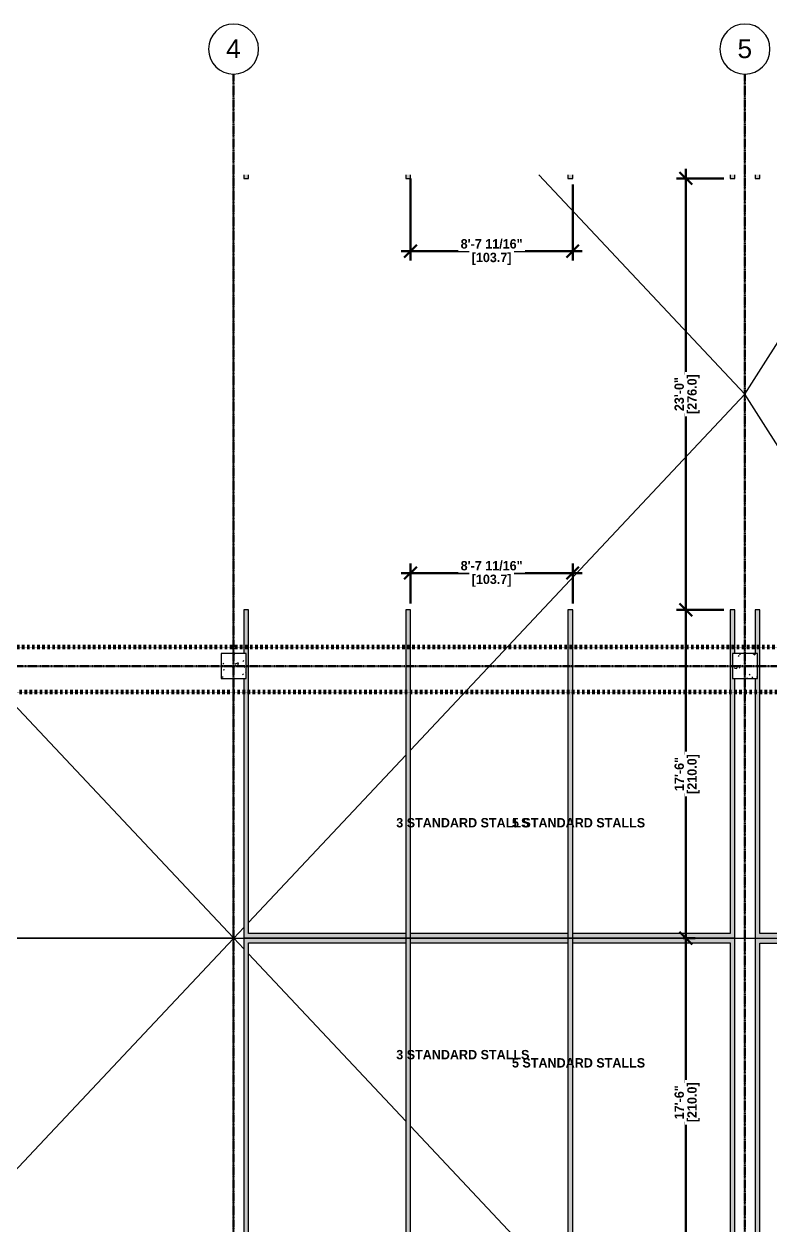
# Model space of a CAD drawing. Header units: inches. Extents: x -4124 to -1807, y 9775 to 11251.
# Drawn here: x -2634 to -2157, y 10482 to 11250 of the extents above; entities that cross this region are included whole.
import ezdxf

# ---------------------------------------------------------------- set-up
doc = ezdxf.new("R2010")
doc.units = ezdxf.units.IN
doc.header["$MEASUREMENT"] = 0
for name, pattern in [('Dash 1_16_', [0.125, 0.0625, -0.0625]), ('Double Dash 3_8_', [1, 0.375, -0.125, 0.125, -0.125, 0.125, -0.125]), ('Grid Line 1_2_', [0.875, 0.5, -0.125, 0.125, -0.125]), ('Grid Line 1_2__2_', [0.875, 0.5, -0.125, 0.125, -0.125])]:
    doc.linetypes.add(name, pattern=pattern)
for name, color, linetype, lineweight in [('0-1', 7, 'Continuous', 5), ('0-2', 7, 'Continuous', 9), ('0-3', 50, 'Double Dash 3_8_', 60), ('0-4', 165, 'Continuous', 5), ('0-5', 155, 'Continuous', 5), ('A-ANNO-DIMS-1', 211, 'Continuous', 30), ('A-FLOR-1', 53, 'Continuous', 18), ('A-GENM', 5, 'Continuous', 9), ('C-PROP-LINE-2', 50, 'Dash 1_16_', 60), ('G-ANNO-TEXT-1', 147, 'Continuous', 20), ('S-COLS', 52, 'Continuous', 9), ('S-COLS-1', 7, 'Continuous', 9), ('S-GRID-1', 1, 'Grid Line 1_2_', 9), ('S-GRID-2', 1, 'Grid Line 1_2__2_', 30), ('S-GRID-IDEN', 1, 'Continuous', 9), ('S-GRID-IDEN-1', 147, 'Continuous', 9)]:
    doc.layers.add(name, color=color, linetype=linetype, lineweight=lineweight)
doc.styles.add('Arial', font='arial.ttf', dxfattribs={"height": 12})
doc.styles.add('Century Gothic_B', font='GOTHICB.TTF', dxfattribs={"height": 6})
doc.dimstyles.new('OD__1_16__Tol__', dxfattribs={"dimscale": 12, "dimtxt": 6.26501, "dimasz": 0.666667, "dimexe": 0.5, "dimexo": 0.333333, "dimgap": 0.083333, "dimtad": 1, "dimdec": 4, "dimrnd": 0.0625, "dimzin": 3, "dimdsep": 46, "dimlunit": 4, "dimtxsty": 'Century Gothic_B', "dimblk1": 'OBLIQUE', "dimblk2": 'OBLIQUE', "dimsah": 1, "dimcen": 0.09, "dimdle": 0.5, "dimazin": 0, "dimtfac": 1, "dimtdec": 4, "dimtix": 1, "dimtmove": 0, "dimatfit": 3, "dimfxl": 1, "dimtvp": 1, "dimtfill": 1, "dimfrac": 2, "dimtolj": 1, "dimtzin": 0, "dimlwd": 30, "dimlwe": 30, "dimarcsym": 2})

# ---------------------------------------------------------------- blocks, each defined once
blk = doc.blocks.new('Family - ___-2835860-ENLARGED FLOOR PLAN - BASEMENT - WEST')
at = {"layer": 'C-PROP-LINE-2'}
blk.add_line((-2067.92, 10851.39), (-3401.42, 10851.39), dxfattribs=at)
blk = doc.blocks.new('Family - ___-2835903-ENLARGED FLOOR PLAN - BASEMENT - WEST')
at = {"layer": 'C-PROP-LINE-2'}
blk.add_line((-2096.82, 10822.49), (-3400.92, 10822.49), dxfattribs=at)
blk = doc.blocks.new('Family - ___-2835932-ENLARGED FLOOR PLAN - BASEMENT - WEST')
at = {"layer": 'C-PROP-LINE-2'}
blk.add_line((-2067.92, 10851.39), (-3401.42, 10851.39), dxfattribs=at)
blk = doc.blocks.new('Grid - Grid Head - Circle-50561-ENLARGED FLOOR PLAN - BASEMENT - WEST')
at = {"layer": 'S-GRID-IDEN-1'}
for start, end in [(360, 180), (180, 360)]:
    blk.add_arc((0, 0), 0.25, start, end, dxfattribs=at)
blk = doc.blocks.new('CTR - 1st Phase - Shell_rvt-1-ENLARGED FLOOR PLAN - BASEMENT - WEST')
at = {"layer": 'A-FLOR-1'}
for p, q in [((-2500.32, 10847.19), (-2500.32, 11153.47)), ((-2173.32, 11013.19), (-2305.14, 11153.47)), ((-2173.32, 11013.19), (-2084.64, 11153.47)), ((-2500.32, 10665.35), (-2827.32, 11013.19)), ((-2173.32, 11013.19), (-2387.16, 10785.54)), ((-2070.82, 10851.06), (-2173.32, 11013.19)), ((-2500.32, 10665.35), (-2500.32, 10831.19)), ((-2390.16, 10782.35), (-2490.82, 10675.18)), ((-2493.82, 10671.98), (-2500.19, 10665.21)), ((-2500.32, 10665.35), (-2833.82, 10665.2)), ((-2500.32, 10665.06), (-2833.82, 10665.06)), ((-2827.32, 10317.28), (-2500.32, 10665.06)), ((-2500.32, 10665.06), (-2500.32, 10665.35)), ((-2500.19, 10665.21), (-2500.32, 10665.35)), ((-2500.19, 10665.21), (-2500.32, 10665.06)), ((-2500.32, 10475.19), (-2500.32, 10665.06)), ((-2493.82, 10658.43), (-2500.19, 10665.21)), ((-2500.19, 10665.21), (-2493.82, 10665.21)), ((-2179.82, 10665.21), (-2166.82, 10665.21)), ((-2390.16, 10548.06), (-2490.82, 10655.24)), ((-2173.32, 10317.22), (-2387.16, 10544.87))]:
    blk.add_line(p, q, dxfattribs=at)
at = {"layer": 'S-GRID-1'}
for p, q in [((-2500.32, 9836.18), (-2500.32, 11217.93)), ((-2173.32, 9836.18), (-2173.32, 11217.93)), ((-1807.14, 10839.19), (-4091.58, 10839.19))]:
    blk.add_line(p, q, dxfattribs=at)
at = {"layer": '0-3'}
for name in ['Family - ___-2835860-ENLARGED FLOOR PLAN - BASEMENT - WEST', 'Family - ___-2835932-ENLARGED FLOOR PLAN - BASEMENT - WEST', 'Family - ___-2835903-ENLARGED FLOOR PLAN - BASEMENT - WEST']:
    blk.add_blockref(name, (0, 0), dxfattribs=at)
at = {"layer": '0-4', "xscale": 63.99999999999997, "yscale": 63.99999999999997, "zscale": 63.99999999999997}
for p in [(-2500.32, 11233.93), (-2173.32, 11233.93)]:
    blk.add_blockref('Grid - Grid Head - Circle-50561-ENLARGED FLOOR PLAN - BASEMENT - WEST', p, dxfattribs=at)
at = {"layer": 'S-GRID-IDEN', "char_height": 12, "width": 11.312, "attachment_point": 1, "style": 'Arial'}
for s, insert in [('4', (-2505.08, 11240.12)), ('5', (-2178.08, 11240.12))]:
    blk.add_mtext(s, dxfattribs=dict(at, insert=insert))
blk = doc.blocks.new('034100 - Precast Structural Concrete - Column - Corbels - 16_x16_-V10-ENLARGED FLOOR PLAN - BASEMENT - WEST')
at = {"layer": 'S-COLS'}
h = blk.add_hatch(dxfattribs=at)
h.set_pattern_fill('FP_12', color=256, style=0, pattern_type=2)
h.set_pattern_definition([(320, (-10840.174, -2499.339), (-1.606828, -18.362056), [1.92, -21.12]), (265, (-10840.174, -2499.339), (19.255874, 3.552257), [1.536, -16.896]), (10.451, (-10840.308, -2500.87), (17.649286, -14.81021), [1.632, -17.949]), (316.184, (-10835.054, -2499.34), (-4.237615, -27.32125), [2.88, -31.68]), (6.636, (-10835.407, -2501.616), (24.93717, -23.927535), [2.448, -26.924]), (261.184, (-10835.054, -2499.34), (24.937426, -23.927645), [2.304, -25.344]), (291, (-10836.334, -2501.899), (-10.307465, -15.28081), [1.92, -21.12]), (236, (-10836.334, -2501.899), (18.563735, -6.22856), [1.536, -16.896]), (341.451, (-10837.193, -2503.173), (8.25628, -21.509846), [1.632, -17.949]), (307.5, (-10840.174, -2499.339), (8.5225365, -0.3110953), [0.845, -15.846, 0.845, -16.307, -16.96]), (307.5, (-10840.174, -2499.339), (8.5225365, -0.3110953), [-33.843, 0.845, -16.115]), (277.5, (-10840.174, -2499.339), (10.0974314, -6.7346365), [0.845, -8.934, 0.845, -15.462, -6.464]), (277.5, (-10840.174, -2499.339), (10.0974314, -6.7346365), [-26.086, 0.845, -5.619]), (237.5, (-10840.174, -2493.631), (-0.5771864, -13.6661073), [0.845, -5.555, 0.845, -19.123, -26.496]), (237.5, (-10840.174, -2493.631), (-0.5771864, -13.6661073), [-26.368, 0.845, -25.651]), (227.5, (-10840.174, -2491.071), (2.562859, -14.929853), [0.845, -7.475, 0.845, -12.416, -18.816]), (227.5, (-10840.174, -2491.071), (2.562859, -14.929853), [-21.581, 0.845, -17.971])])
h.paths.add_polyline_path([(-8.98, -6.15), (-8.98, -7.02), (7.02, -7.02), (7.02, 8.98), (-8.98, 8.98), (-8.98, -5.52)], flags=0)
at = {"layer": 'S-COLS-1'}
for p, q in [((-8.91, 8.98), (-8.98, 8.98)), ((-8.98, 8.98), (-8.98, -7.02)), ((6.94, 8.98), (-8.91, 8.98)), ((7.02, 8.98), (6.94, 8.98)), ((7.02, -7.02), (7.02, 8.98)), ((-8.98, -7.02), (-8.91, -7.02)), ((-8.91, -7.02), (6.94, -7.02)), ((6.94, -7.02), (7.02, -7.02))]:
    blk.add_line(p, q, dxfattribs=at)
blk = doc.blocks.new('Grid - Grid Head - Circle-1738874-ENLARGED FLOOR PLAN - BASEMENT - WEST')
at = {"layer": 'S-GRID-IDEN-1'}
for start, end in [(360, 180), (180, 360)]:
    blk.add_arc((0, 0), 0.25, start, end, dxfattribs=at)
blk = doc.blocks.new('CTR - 1st Phase - Structure_rvt-1-ENLARGED FLOOR PLAN - BASEMENT - WEST')
at = {"layer": 'S-COLS'}
h = blk.add_hatch(dxfattribs=at)
h.set_pattern_fill('FP_2', color=256, style=0, pattern_type=2)
h.set_pattern_definition([(50, (0, 0), (18.362056, -1.606828), [1.92, -21.12]), (355, (0, 0), (-3.552257, 19.255874), [1.536, -16.896]), (100.451, (1.53, -0.134), (14.81021, 17.649286), [1.632, -17.949]), (46.184, (0, 5.12), (27.32125, -4.237615), [2.88, -31.68]), (96.636, (2.277, 4.767), (23.927535, 24.93717), [2.448, -26.924]), (351.184, (0, 5.12), (23.927645, 24.937426), [2.304, -25.344]), (21, (2.56, 3.84), (15.28081, -10.307465), [1.92, -21.12]), (326, (2.56, 3.84), (6.22856, 18.563735), [1.536, -16.896]), (71.451, (3.833, 2.981), (21.509846, 8.25628), [1.632, -17.949]), (37.5, (0, 0), (0.3110953, 8.5225365), [0.845, -15.846, 0.845, -16.307, -16.96]), (37.5, (0, 0), (0.3110953, 8.5225365), [-33.843, 0.845, -16.115]), (7.5, (0, 0), (6.7346365, 10.0974314), [0.845, -8.934, 0.845, -15.462, -6.464]), (7.5, (0, 0), (6.7346365, 10.0974314), [-26.086, 0.845, -5.619]), (327.5, (-5.709, 0), (13.6661073, -0.5771864), [0.845, -5.555, 0.845, -19.123, -26.496]), (327.5, (-5.709, 0), (13.6661073, -0.5771864), [-26.368, 0.845, -25.651]), (317.5, (-8.269, 0), (14.929853, 2.562859), [0.845, -7.475, 0.845, -12.416, -18.816]), (317.5, (-8.269, 0), (14.929853, 2.562859), [-21.581, 0.845, -17.971])])
h.paths.add_polyline_path([(-2173.32, 10831.19), (-2165.32, 10831.19), (-2165.32, 10847.19), (-2181.32, 10847.19), (-2181.32, 10831.19), (-2179.82, 10831.19)], flags=0)
at = {"layer": 'S-COLS-1'}
for p, q in [((-2181.32, 10847.19), (-2181.32, 10847.11)), ((-2165.32, 10847.19), (-2181.32, 10847.19)), ((-2181.32, 10847.11), (-2181.32, 10831.27)), ((-2165.32, 10847.11), (-2165.32, 10847.19)), ((-2165.32, 10831.27), (-2165.32, 10847.11)), ((-2181.32, 10831.27), (-2181.32, 10831.19)), ((-2181.32, 10831.19), (-2165.32, 10831.19)), ((-2165.32, 10831.19), (-2165.32, 10831.27))]:
    blk.add_line(p, q, dxfattribs=at)
at = {"layer": 'S-GRID-2'}
for p, q in [((-2500.32, 9774.88), (-2500.32, 11217.93)), ((-2173.32, 9774.88), (-2173.32, 11217.93)), ((-1807.14, 10839.19), (-4076.95, 10839.19))]:
    blk.add_line(p, q, dxfattribs=at)
at = {"layer": '0-2', "rotation": 90.0000000000016}
blk.add_blockref('034100 - Precast Structural Concrete - Column - Corbels - 16_x16_-V10-ENLARGED FLOOR PLAN - BASEMENT - WEST', (-2499.34, 10840.17), dxfattribs=at)
at = {"layer": '0-5', "xscale": 63.99999999999997, "yscale": 63.99999999999997, "zscale": 63.99999999999997}
for p in [(-2500.32, 11233.93), (-2173.32, 11233.93)]:
    blk.add_blockref('Grid - Grid Head - Circle-1738874-ENLARGED FLOOR PLAN - BASEMENT - WEST', p, dxfattribs=at)
at = {"layer": 'S-GRID-IDEN', "char_height": 12, "width": 11.312, "attachment_point": 1, "style": 'Arial'}
for s, insert in [('4', (-2505.08, 11240.12)), ('5', (-2178.08, 11240.12))]:
    blk.add_mtext(s, dxfattribs=dict(at, insert=insert))
blk = doc.blocks.new('Parking_Stall_Multiple - STANDARD-V4-ENLARGED FLOOR PLAN - BASEMENT - WEST')
at = {"layer": 'A-GENM'}
h = blk.add_hatch(color=256, dxfattribs=at)
h.paths.add_polyline_path([(0, 207.34), (210, 207.34), (210, 210.34), (106.5, 208.84), (3, 210.34)], flags=0)
h.paths.add_polyline_path([(0, 210.34), (3, 210.34), (3, 311), (210, 311), (210, 314), (182, 314), (182, 312.5), (166, 312.5), (166, 314), (0, 314), (0, 310.96)], flags=0)
h = blk.add_hatch(color=256, dxfattribs=at)
h.paths.add_polyline_path([(0, 103.67), (210, 103.67), (210, 106.67), (106.5, 105.17), (3, 106.67), (0.16, 103.83)], flags=0)
h.paths.add_polyline_path([(0, 106.67), (0, 103.67), (0.08, 106.58)], flags=0)
h.paths.add_polyline_path([(3, 210.34), (106.5, 208.84), (210, 210.34), (117.05, 210.34)], flags=0)
h.paths.add_polyline_path([(0, 207.34), (3, 210.34), (0, 210.34)], flags=0)
h.paths.add_polyline_path([(0, 115.54), (0, 106.67), (3, 106.67), (3, 207.34), (0, 207.34), (0, 207.29)], flags=0)
h = blk.add_hatch(color=256, dxfattribs=at)
h.paths.add_polyline_path([(3, 106.67), (106.5, 105.17), (210, 106.67), (159.75, 106.67)], flags=0)
h.paths.add_polyline_path([(0, 103.67), (3, 106.67), (0, 106.67), (0.08, 106.58)], flags=0)
h.paths.add_polyline_path([(0, 0), (166, 0), (166, 1.5), (182, 1.5), (182, 0), (210, 0), (210, 3), (3, 3), (3, 103.67), (0, 103.67), (0, 3)], flags=0)
for p, q in [((166, 314), (0, 314)), ((0, 314), (0, 207.34)), ((3, 210.34), (3, 311)), ((3, 311), (210, 311)), ((210, 314), (182, 314)), ((210, 311), (210, 314)), ((210, 210.34), (0, 210.34)), ((0, 210.34), (0, 103.67)), ((210, 210.34), (3, 210.34)), ((210, 207.34), (210, 210.34)), ((210, 207.34), (210, 210.34)), ((0, 207.34), (210, 207.34)), ((3, 106.67), (3, 207.34)), ((3, 207.34), (210, 207.34)), ((210, 106.67), (0, 106.67)), ((0, 106.67), (0, 0)), ((0, 103.67), (210, 103.67)), ((210, 106.67), (3, 106.67)), ((3, 3), (3, 103.67)), ((3, 103.67), (210, 103.67)), ((210, 103.67), (210, 106.67)), ((210, 103.67), (210, 106.67)), ((210, 3), (3, 3)), ((210, 0), (210, 3)), ((0, 0), (166, 0)), ((182, 0), (210, 0))]:
    blk.add_line(p, q, dxfattribs=at)
blk = doc.blocks.new('Parking_Stall_Multiple - STANDARD-1982617-ENLARGED FLOOR PLAN - BASEMENT - WEST')
at = {"layer": 'A-GENM'}
h = blk.add_hatch(color=256, dxfattribs=at)
h.paths.add_polyline_path([(210, -106.67), (106.5, -105.17), (3, -106.67), (205.92, -106.67)], flags=0)
h.paths.add_polyline_path([(0, -103.67), (0.08, -106.58), (0.03, -106.67), (3, -106.67), (0.03, -103.7)], flags=0)
h.paths.add_polyline_path([(210, -1.5), (210, 0), (206, 0), (206, -1.5), (190, -1.5), (190, 0), (0, 0), (0, -103.67), (3, -103.67), (3, -3), (210, -3)], flags=0)
h = blk.add_hatch(color=256, dxfattribs=at)
h.paths.add_polyline_path([(210, -210.34), (106.5, -208.84), (3, -210.34), (205.92, -210.34)], flags=0)
h.paths.add_polyline_path([(210, -106.67), (210, -103.67), (0, -103.67), (3, -106.67), (106.5, -105.17), (205.92, -106.61)], flags=0)
h.paths.add_polyline_path([(3, -210.34), (0, -207.34), (0, -210.34), (0.12, -210.34)], flags=0)
h.paths.add_polyline_path([(0, -106.67), (0.08, -106.58), (0, -103.67)], flags=0)
h.paths.add_polyline_path([(3, -106.67), (0, -106.67), (0, -207.34), (3, -207.34), (3, -115.54)], flags=0)
h = blk.add_hatch(color=256, dxfattribs=at)
h.paths.add_polyline_path([(3, -210.34), (106.5, -208.84), (210, -210.34), (210, -207.34), (0, -207.34), (0.12, -207.46)], flags=0)
h.paths.add_polyline_path([(210, -314), (210, -311), (3, -311), (3, -210.34), (0, -210.34), (0, -314), (190, -314), (190, -312.5), (206, -312.5), (206, -314)], flags=0)
for p, q in [((190, 0), (0, 0)), ((0, 0), (0, -106.67)), ((210, 0), (206, 0)), ((210, -3), (210, 0)), ((3, -103.67), (3, -3)), ((3, -3), (210, -3)), ((210, -103.67), (0, -103.67)), ((0, -103.67), (0, -210.34)), ((0, -106.67), (210, -106.67)), ((210, -103.67), (3, -103.67)), ((3, -207.34), (3, -106.67)), ((3, -106.67), (210, -106.67)), ((210, -106.67), (210, -103.67)), ((210, -106.67), (210, -103.67)), ((210, -207.34), (0, -207.34)), ((0, -207.34), (0, -314)), ((210, -207.34), (3, -207.34)), ((210, -210.34), (210, -207.34)), ((210, -210.34), (210, -207.34)), ((0, -210.34), (210, -210.34)), ((3, -311), (3, -210.34)), ((3, -210.34), (210, -210.34)), ((0, -314), (190, -314)), ((210, -311), (3, -311)), ((206, -314), (210, -314)), ((210, -314), (210, -311))]:
    blk.add_line(p, q, dxfattribs=at)
blk = doc.blocks.new('Parking_Stall_Multiple - COMPACT-2286911-ENLARGED FLOOR PLAN - BASEMENT - WEST')
at = {"layer": 'A-GENM'}
h = blk.add_hatch(color=256, dxfattribs=at)
h.paths.add_polyline_path([(210, -99), (106.5, -97.5), (3, -99), (203.875, -99)], flags=0)
h.paths.add_polyline_path([(0, -96), (0, -99), (3, -99), (1.5, -97.5)], flags=0)
h.paths.add_polyline_path([(210, 0), (0, 0), (0, -96), (3, -96), (3, -3), (210, -3)], flags=0)
h = blk.add_hatch(color=256, dxfattribs=at)
h.paths.add_polyline_path([(3, -99), (106.5, -97.5), (210, -99), (210, -96), (0, -96)], flags=0)
h.paths.add_polyline_path([(210, -193.5), (210, -192), (3, -192), (3, -99), (0, -99), (0, -195), (189.875, -195), (189.875, -193.5), (205.875, -193.5), (205.875, -195), (210, -195)], flags=0)
for p, q in [((210, 0), (0, 0)), ((0, 0), (0, -99)), ((210, -3), (210, 0)), ((3, -96), (3, -3)), ((3, -3), (210, -3)), ((210, -96), (0, -96)), ((0, -96), (0, -195)), ((0, -99), (210, -99)), ((210, -96), (3, -96)), ((3, -192), (3, -99)), ((3, -99), (210, -99)), ((210, -99), (210, -96)), ((210, -99), (210, -96)), ((210, -192), (3, -192)), ((210, -195), (210, -192)), ((0, -195), (189.875, -195)), ((205.875, -195), (210, -195))]:
    blk.add_line(p, q, dxfattribs=at)
blk = doc.blocks.new('Parking_Stall_Multiple - STANDARD-V5-ENLARGED FLOOR PLAN - BASEMENT - WEST')
at = {"layer": 'A-GENM'}
h = blk.add_hatch(color=256, dxfattribs=at)
h.paths.add_polyline_path([(210, -106.67), (207.71, -106.63), (207.71, -106.67)], flags=0)
h.paths.add_polyline_path([(210, 0), (207.71, 0), (207.71, -3), (210, -3)], flags=0)
h = blk.add_hatch(color=256, dxfattribs=at)
h.paths.add_polyline_path([(210, -210.34), (207.71, -210.3), (207.71, -210.34)], flags=0)
h.paths.add_polyline_path([(210, -103.67), (207.71, -103.67), (207.71, -106.63), (210, -106.67)], flags=0)
h = blk.add_hatch(color=256, dxfattribs=at)
h.paths.add_polyline_path([(210, -314), (210, -311), (207.71, -311), (207.71, -314)], flags=0)
h.paths.add_polyline_path([(210, -210.34), (210, -207.34), (207.71, -207.34), (207.71, -210.3)], flags=0)
for p, q in [((210, 0), (207.71, 0)), ((210, -3), (210, 0)), ((207.71, -3), (210, -3)), ((210, -103.67), (207.71, -103.67)), ((210, -103.67), (207.71, -103.67)), ((207.71, -106.67), (210, -106.67)), ((207.71, -106.67), (210, -106.67)), ((210, -106.67), (210, -103.67)), ((210, -106.67), (210, -103.67)), ((210, -207.34), (207.71, -207.34)), ((210, -207.34), (207.71, -207.34)), ((210, -210.34), (210, -207.34)), ((210, -210.34), (210, -207.34)), ((207.71, -210.34), (210, -210.34)), ((207.71, -210.34), (210, -210.34)), ((210, -311), (207.71, -311)), ((207.71, -314), (210, -314)), ((210, -314), (210, -311))]:
    blk.add_line(p, q, dxfattribs=at)
blk = doc.blocks.new('Parking_Stall_Multiple - COMPACT-V6-ENLARGED FLOOR PLAN - BASEMENT - WEST')
at = {"layer": 'A-GENM'}
h = blk.add_hatch(color=256, dxfattribs=at)
h.paths.add_polyline_path([(210, -99), (207.71, -98.97), (207.71, -99)], flags=0)
h.paths.add_polyline_path([(210, 0), (207.71, 0), (207.71, -3), (210, -3)], flags=0)
h = blk.add_hatch(color=256, dxfattribs=at)
h.paths.add_polyline_path([(210, -195), (210, -192), (207.71, -192), (207.71, -195)], flags=0)
h.paths.add_polyline_path([(210, -99), (210, -96), (207.71, -96), (207.71, -98.97)], flags=0)
for p, q in [((210, 0), (207.71, 0)), ((210, -3), (210, 0)), ((207.71, -3), (210, -3)), ((210, -96), (207.71, -96)), ((210, -96), (207.71, -96)), ((207.71, -99), (210, -99)), ((207.71, -99), (210, -99)), ((210, -99), (210, -96)), ((210, -99), (210, -96)), ((210, -192), (207.71, -192)), ((210, -195), (210, -192)), ((207.71, -195), (210, -195))]:
    blk.add_line(p, q, dxfattribs=at)
blk = doc.blocks.new('Parking_Stall_Multiple - COMPACT-2287195-ENLARGED FLOOR PLAN - BASEMENT - WEST')
at = {"layer": 'A-GENM'}
h = blk.add_hatch(color=256, dxfattribs=at)
h.paths.add_polyline_path([(3, 99), (0.02, 96), (210, 96), (210, 99), (106.5, 97.5)], flags=0)
h.paths.add_polyline_path([(0, 99), (3, 99), (3, 192), (210, 192), (210, 195), (182, 195), (182, 193.5), (166, 193.5), (166, 195), (0, 195), (0, 169.23)], flags=0)
h = blk.add_hatch(color=256, dxfattribs=at)
h.paths.add_polyline_path([(3, 99), (106.5, 97.5), (210, 99), (159.75, 99)], flags=0)
h.paths.add_polyline_path([(0, 96), (3, 99), (0, 99)], flags=0)
h.paths.add_polyline_path([(0, 3), (0.02, 0), (210, 0), (210, 3), (3, 3), (3, 96), (0, 96)], flags=0)
for p, q in [((166, 195), (0, 195)), ((0, 195), (0, 96)), ((210, 195), (182, 195)), ((210, 192), (210, 195)), ((3, 99), (3, 192)), ((3, 192), (210, 192)), ((210, 99), (0, 99)), ((0, 99), (0, 0)), ((0, 96), (210, 96)), ((210, 99), (3, 99)), ((3, 3), (3, 96)), ((3, 96), (210, 96)), ((210, 96), (210, 99)), ((210, 96), (210, 99)), ((210, 3), (3, 3)), ((210, 0), (210, 3)), ((0, 0), (210, 0))]:
    blk.add_line(p, q, dxfattribs=at)
blk = doc.blocks.new('_Oblique')
at = {"color": 0, "linetype": 'ByBlock', "lineweight": -2}
blk.add_line((-0.5, -0.5), (0.5, 0.5), dxfattribs=at)
blk = doc.blocks.new('DIMBLOCK13-ENLARGED FLOOR PLAN - BASEMENT - WEST')
at = {"layer": 'A-ANNO-DIMS-1', "color": 0, "lineweight": 30, "transparency": 16777216}
for p, q in [((-2211.18, 10449.19), (-2211.18, 10671.19)), ((-2212.83, 10665.19), (-2205.18, 10665.19)), ((-2279.49, 10455.19), (-2205.18, 10455.19))]:
    blk.add_line(p, q, dxfattribs=at)
at = {"layer": 'Defpoints', "color": 0, "transparency": 16777216}
for p in [(-2216.83, 10665.19), (-2211.18, 10665.19), (-2283.49, 10455.19)]:
    blk.add_point(p, dxfattribs=at)
at = {"layer": 'A-ANNO-DIMS-1', "color": 0, "lineweight": 30, "transparency": 16777216, "xscale": 7.999999999999998, "yscale": 7.999999999999998, "zscale": 7.999999999999998}
for p, rotation in [((-2211.18, 10665.19), 90), ((-2211.18, 10455.19), 270)]:
    blk.add_blockref('_Oblique', p, dxfattribs=dict(at, rotation=rotation))
at = {"layer": 'A-ANNO-DIMS-1', "color": 0, "transparency": 16777216, "insert": (-2215.33, 10560.19), "char_height": 6, "attachment_point": 5, "rotation": 90, "style": 'Century Gothic_B', "bg_fill": 3, "box_fill_scale": 1.25, "bg_fill_color": 256, "bg_fill_true_color": 13158600, "bg_fill_transparency": 0}
blk.add_mtext('\\A1;17\'-6"', dxfattribs=at)
at = {"layer": 'A-ANNO-DIMS-1', "color": 0, "transparency": 16777216, "insert": (-2206.29, 10560.19), "char_height": 6, "attachment_point": 5, "rotation": 90, "style": 'Century Gothic_B', "bg_fill": 3, "box_fill_scale": 1.25, "bg_fill_color": 256, "bg_fill_true_color": 13158600, "bg_fill_transparency": 0}
blk.add_mtext('\\A1;[210.0]', dxfattribs=at)
blk = doc.blocks.new('DIMBLOCK14-ENLARGED FLOOR PLAN - BASEMENT - WEST')
at = {"layer": 'A-ANNO-DIMS-1', "color": 0, "lineweight": 30, "transparency": 16777216}
for p, q in [((-2211.18, 10659.19), (-2211.18, 10881.19)), ((-2186.82, 10875.19), (-2217.18, 10875.19)), ((-2212.83, 10665.19), (-2205.18, 10665.19))]:
    blk.add_line(p, q, dxfattribs=at)
at = {"layer": 'Defpoints', "color": 0, "transparency": 16777216}
for p in [(-2211.18, 10875.19), (-2182.82, 10875.19), (-2216.83, 10665.19)]:
    blk.add_point(p, dxfattribs=at)
at = {"layer": 'A-ANNO-DIMS-1', "color": 0, "lineweight": 30, "transparency": 16777216, "xscale": 7.999999999999998, "yscale": 7.999999999999998, "zscale": 7.999999999999998}
for p, rotation in [((-2211.18, 10875.19), 90), ((-2211.18, 10665.19), 270)]:
    blk.add_blockref('_Oblique', p, dxfattribs=dict(at, rotation=rotation))
at = {"layer": 'A-ANNO-DIMS-1', "color": 0, "transparency": 16777216, "insert": (-2215.33, 10770.19), "char_height": 6, "attachment_point": 5, "rotation": 90, "style": 'Century Gothic_B', "bg_fill": 3, "box_fill_scale": 1.25, "bg_fill_color": 256, "bg_fill_true_color": 13158600, "bg_fill_transparency": 0}
blk.add_mtext('\\A1;17\'-6"', dxfattribs=at)
at = {"layer": 'A-ANNO-DIMS-1', "color": 0, "transparency": 16777216, "insert": (-2206.29, 10770.19), "char_height": 6, "attachment_point": 5, "rotation": 90, "style": 'Century Gothic_B', "bg_fill": 3, "box_fill_scale": 1.25, "bg_fill_color": 256, "bg_fill_true_color": 13158600, "bg_fill_transparency": 0}
blk.add_mtext('\\A1;[210.0]', dxfattribs=at)
blk = doc.blocks.new('DIMBLOCK15-ENLARGED FLOOR PLAN - BASEMENT - WEST')
at = {"layer": 'A-ANNO-DIMS-1', "color": 0, "lineweight": 30, "transparency": 16777216}
for p, q in [((-2211.18, 10869.19), (-2211.18, 11157.19)), ((-2186.82, 11151.19), (-2217.18, 11151.19)), ((-2186.82, 10875.19), (-2217.18, 10875.19))]:
    blk.add_line(p, q, dxfattribs=at)
at = {"layer": 'Defpoints', "color": 0, "transparency": 16777216}
for p in [(-2211.18, 11151.19), (-2182.82, 11151.19), (-2182.82, 10875.19)]:
    blk.add_point(p, dxfattribs=at)
at = {"layer": 'A-ANNO-DIMS-1', "color": 0, "lineweight": 30, "transparency": 16777216, "xscale": 7.999999999999998, "yscale": 7.999999999999998, "zscale": 7.999999999999998}
for p, rotation in [((-2211.18, 11151.19), 90), ((-2211.18, 10875.19), 270)]:
    blk.add_blockref('_Oblique', p, dxfattribs=dict(at, rotation=rotation))
at = {"layer": 'A-ANNO-DIMS-1', "color": 0, "transparency": 16777216, "insert": (-2215.33, 11013.19), "char_height": 6, "attachment_point": 5, "rotation": 90, "style": 'Century Gothic_B', "bg_fill": 3, "box_fill_scale": 1.25, "bg_fill_color": 256, "bg_fill_true_color": 13158600, "bg_fill_transparency": 0}
blk.add_mtext('\\A1;23\'-0"', dxfattribs=at)
at = {"layer": 'A-ANNO-DIMS-1', "color": 0, "transparency": 16777216, "insert": (-2206.29, 11013.19), "char_height": 6, "attachment_point": 5, "rotation": 90, "style": 'Century Gothic_B', "bg_fill": 3, "box_fill_scale": 1.25, "bg_fill_color": 256, "bg_fill_true_color": 13158600, "bg_fill_transparency": 0}
blk.add_mtext('\\A1;[276.0]', dxfattribs=at)
blk = doc.blocks.new('DIMBLOCK16-ENLARGED FLOOR PLAN - BASEMENT - WEST')
at = {"layer": 'A-ANNO-DIMS-1', "color": 0, "lineweight": 30, "transparency": 16777216}
for p, q in [((-2387.16, 11151.14), (-2387.16, 11098.6)), ((-2283.49, 11147.19), (-2283.49, 11098.6)), ((-2393.16, 11104.6), (-2277.49, 11104.6))]:
    blk.add_line(p, q, dxfattribs=at)
at = {"layer": 'Defpoints', "color": 0, "transparency": 16777216}
for p in [(-2387.16, 11155.14), (-2283.49, 11151.19), (-2283.49, 11104.6)]:
    blk.add_point(p, dxfattribs=at)
at = {"layer": 'A-ANNO-DIMS-1', "color": 0, "lineweight": 30, "transparency": 16777216, "xscale": 7.999999999999998, "yscale": 7.999999999999998, "zscale": 7.999999999999998, "rotation": 180}
blk.add_blockref('_Oblique', (-2387.16, 11104.6), dxfattribs=at)
at = {"layer": 'A-ANNO-DIMS-1', "color": 0, "lineweight": 30, "transparency": 16777216, "xscale": 7.999999999999998, "yscale": 7.999999999999998, "zscale": 7.999999999999998}
blk.add_blockref('_Oblique', (-2283.49, 11104.6), dxfattribs=at)
at = {"layer": 'A-ANNO-DIMS-1', "color": 0, "transparency": 16777216, "insert": (-2335.32, 11109.22), "char_height": 6, "attachment_point": 5, "style": 'Century Gothic_B', "bg_fill": 3, "box_fill_scale": 1.25, "bg_fill_color": 256, "bg_fill_true_color": 13158600, "bg_fill_transparency": 0}
blk.add_mtext('\\A1;8\'-7 11/16"', dxfattribs=at)
at = {"layer": 'A-ANNO-DIMS-1', "color": 0, "transparency": 16777216, "insert": (-2335.32, 11099.71), "char_height": 6, "attachment_point": 5, "style": 'Century Gothic_B', "bg_fill": 3, "box_fill_scale": 1.25, "bg_fill_color": 256, "bg_fill_true_color": 13158600, "bg_fill_transparency": 0}
blk.add_mtext('\\A1;[103.7]', dxfattribs=at)
blk = doc.blocks.new('DIMBLOCK17-ENLARGED FLOOR PLAN - BASEMENT - WEST')
at = {"layer": 'A-ANNO-DIMS-1', "color": 0, "lineweight": 30, "transparency": 16777216}
for p, q in [((-2387.16, 10879.19), (-2387.16, 10904.74)), ((-2283.49, 10879.19), (-2283.49, 10904.74)), ((-2393.16, 10898.74), (-2277.49, 10898.74))]:
    blk.add_line(p, q, dxfattribs=at)
at = {"layer": 'Defpoints', "color": 0, "transparency": 16777216}
for p in [(-2283.49, 10898.74), (-2387.16, 10875.19), (-2283.49, 10875.19)]:
    blk.add_point(p, dxfattribs=at)
at = {"layer": 'A-ANNO-DIMS-1', "color": 0, "lineweight": 30, "transparency": 16777216, "xscale": 7.999999999999998, "yscale": 7.999999999999998, "zscale": 7.999999999999998, "rotation": 180}
blk.add_blockref('_Oblique', (-2387.16, 10898.74), dxfattribs=at)
at = {"layer": 'A-ANNO-DIMS-1', "color": 0, "lineweight": 30, "transparency": 16777216, "xscale": 7.999999999999998, "yscale": 7.999999999999998, "zscale": 7.999999999999998}
blk.add_blockref('_Oblique', (-2283.49, 10898.74), dxfattribs=at)
at = {"layer": 'A-ANNO-DIMS-1', "color": 0, "transparency": 16777216, "insert": (-2335.32, 10903.36), "char_height": 6, "attachment_point": 5, "style": 'Century Gothic_B', "bg_fill": 3, "box_fill_scale": 1.25, "bg_fill_color": 256, "bg_fill_true_color": 13158600, "bg_fill_transparency": 0}
blk.add_mtext('\\A1;8\'-7 11/16"', dxfattribs=at)
at = {"layer": 'A-ANNO-DIMS-1', "color": 0, "transparency": 16777216, "insert": (-2335.32, 10893.85), "char_height": 6, "attachment_point": 5, "style": 'Century Gothic_B', "bg_fill": 3, "box_fill_scale": 1.25, "bg_fill_color": 256, "bg_fill_true_color": 13158600, "bg_fill_transparency": 0}
blk.add_mtext('\\A1;[103.7]', dxfattribs=at)

msp = doc.modelspace()

# ---------------------------------------------------------------- block references
at = {"layer": '0-1'}
for name in ['CTR - 1st Phase - Shell_rvt-1-ENLARGED FLOOR PLAN - BASEMENT - WEST', 'CTR - 1st Phase - Structure_rvt-1-ENLARGED FLOOR PLAN - BASEMENT - WEST']:
    msp.add_blockref(name, (0, 0), dxfattribs=at)
at = {"layer": 'A-GENM'}
for name, p, rotation in [('Parking_Stall_Multiple - STANDARD-V5-ENLARGED FLOOR PLAN - BASEMENT - WEST', (-2179.81983, 11361.1894), 270.0000000000005), ('Parking_Stall_Multiple - COMPACT-V6-ENLARGED FLOOR PLAN - BASEMENT - WEST', (-1971.82374, 11361.1894), 270.0000000000005), ('Parking_Stall_Multiple - STANDARD-V4-ENLARGED FLOOR PLAN - BASEMENT - WEST', (-2179.81983, 10665.1894), 89.99999999999953), ('Parking_Stall_Multiple - COMPACT-2287195-ENLARGED FLOOR PLAN - BASEMENT - WEST', (-1971.82374, 10665.1894), 89.99999999999953), ('Parking_Stall_Multiple - STANDARD-1982617-ENLARGED FLOOR PLAN - BASEMENT - WEST', (-2179.81983, 10665.1894), 270.0000000000005), ('Parking_Stall_Multiple - COMPACT-2286911-ENLARGED FLOOR PLAN - BASEMENT - WEST', (-1971.82374, 10665.0644), 270.0000000000005)]:
    msp.add_blockref(name, p, dxfattribs=dict(at, rotation=rotation))

# ---------------------------------------------------------------- texts
at = {"layer": 'G-ANNO-TEXT-1', "char_height": 6, "width": 96.556, "attachment_point": 1, "style": 'Century Gothic_B'}
for s, insert in [('3 STANDARD STALLS', (-2396.30589, 10742.03083)), ('5 STANDARD STALLS', (-2322.30589, 10742.03083)), ('3 STANDARD STALLS', (-2396.30589, 10593.68445))]:
    msp.add_mtext(s, dxfattribs=dict(at, insert=insert))

# ---------------------------------------------------------------- next in the draw order: dimensions: what is measured, and where the dimension line sits
at = {"layer": 'A-ANNO-DIMS-1'}
for base, p1, p2, override, picture, middle in [((-2283.4878, 11104.59705), (-2387.15577, 11155.13606), (-2283.4878, 11151.1894), {"dimpost": '<>\\X', "dimfxl": 103.743067}, 'DIMBLOCK16-ENLARGED FLOOR PLAN - BASEMENT - WEST', (-2335.32178, 11104.59705)), ((-2283.4878, 10898.73653), (-2387.15577, 10875.1894), (-2283.4878, 10875.1894), {"dimpost": '<>\\X', "dimfxl": 103.667969}, 'DIMBLOCK17-ENLARGED FLOOR PLAN - BASEMENT - WEST', (-2335.32178, 10898.73653))]:
    dim = msp.add_linear_dim(base=base, p1=p1, p2=p2, dimstyle='OD__1_16__Tol__', override=override, dxfattribs=at)
    dim.commit()
    dim.dimension.update_dxf_attribs({"geometry": picture, "text_midpoint": middle})
dim = msp.add_linear_dim(base=(-2211.17573, 10665.1894), p1=(-2283.4878, 10455.1894), p2=(-2216.83259, 10665.1894), angle=90, dimstyle='OD__1_16__Tol__', override={"dimpost": '<>\\X', "dimfxl": 220.324573}, dxfattribs=at)
dim.commit()
dim.dimension.update_dxf_attribs({"geometry": 'DIMBLOCK13-ENLARGED FLOOR PLAN - BASEMENT - WEST', "text_midpoint": (-2211.17573, 10560.1894)})

# ---------------------------------------------------------------- next in the draw order: texts
at = {"layer": 'G-ANNO-TEXT-1', "insert": (-2322.30589, 10588.43083), "char_height": 6, "width": 96.556, "attachment_point": 1, "style": 'Century Gothic_B'}
msp.add_mtext('5 STANDARD STALLS', dxfattribs=at)

# ---------------------------------------------------------------- next in the draw order: dimensions: what is measured, and where the dimension line sits
at = {"layer": 'A-ANNO-DIMS-1'}
dim = msp.add_linear_dim(base=(-2211.17573, 10875.1894), p1=(-2216.83259, 10665.1894), p2=(-2182.81983, 10875.1894), angle=90, dimstyle='OD__1_16__Tol__', override={"dimpost": '<>\\X', "dimfxl": 212.736616}, dxfattribs=at)
dim.commit()
dim.dimension.update_dxf_attribs({"geometry": 'DIMBLOCK14-ENLARGED FLOOR PLAN - BASEMENT - WEST', "text_midpoint": (-2211.17573, 10770.1894)})

# ---------------------------------------------------------------- next in the draw order: dimensions: what is measured, and where the dimension line sits
dim = msp.add_linear_dim(base=(-2211.17573, 11151.1894), p1=(-2182.81983, 10875.1894), p2=(-2182.81983, 11151.1894), angle=90, dimstyle='OD__1_16__Tol__', override={"dimpost": '<>\\X', "dimfxl": 276}, dxfattribs=at)
dim.commit()
dim.dimension.update_dxf_attribs({"geometry": 'DIMBLOCK15-ENLARGED FLOOR PLAN - BASEMENT - WEST', "text_midpoint": (-2211.17573, 11013.1894)})

doc.saveas('drawing.dxf')
